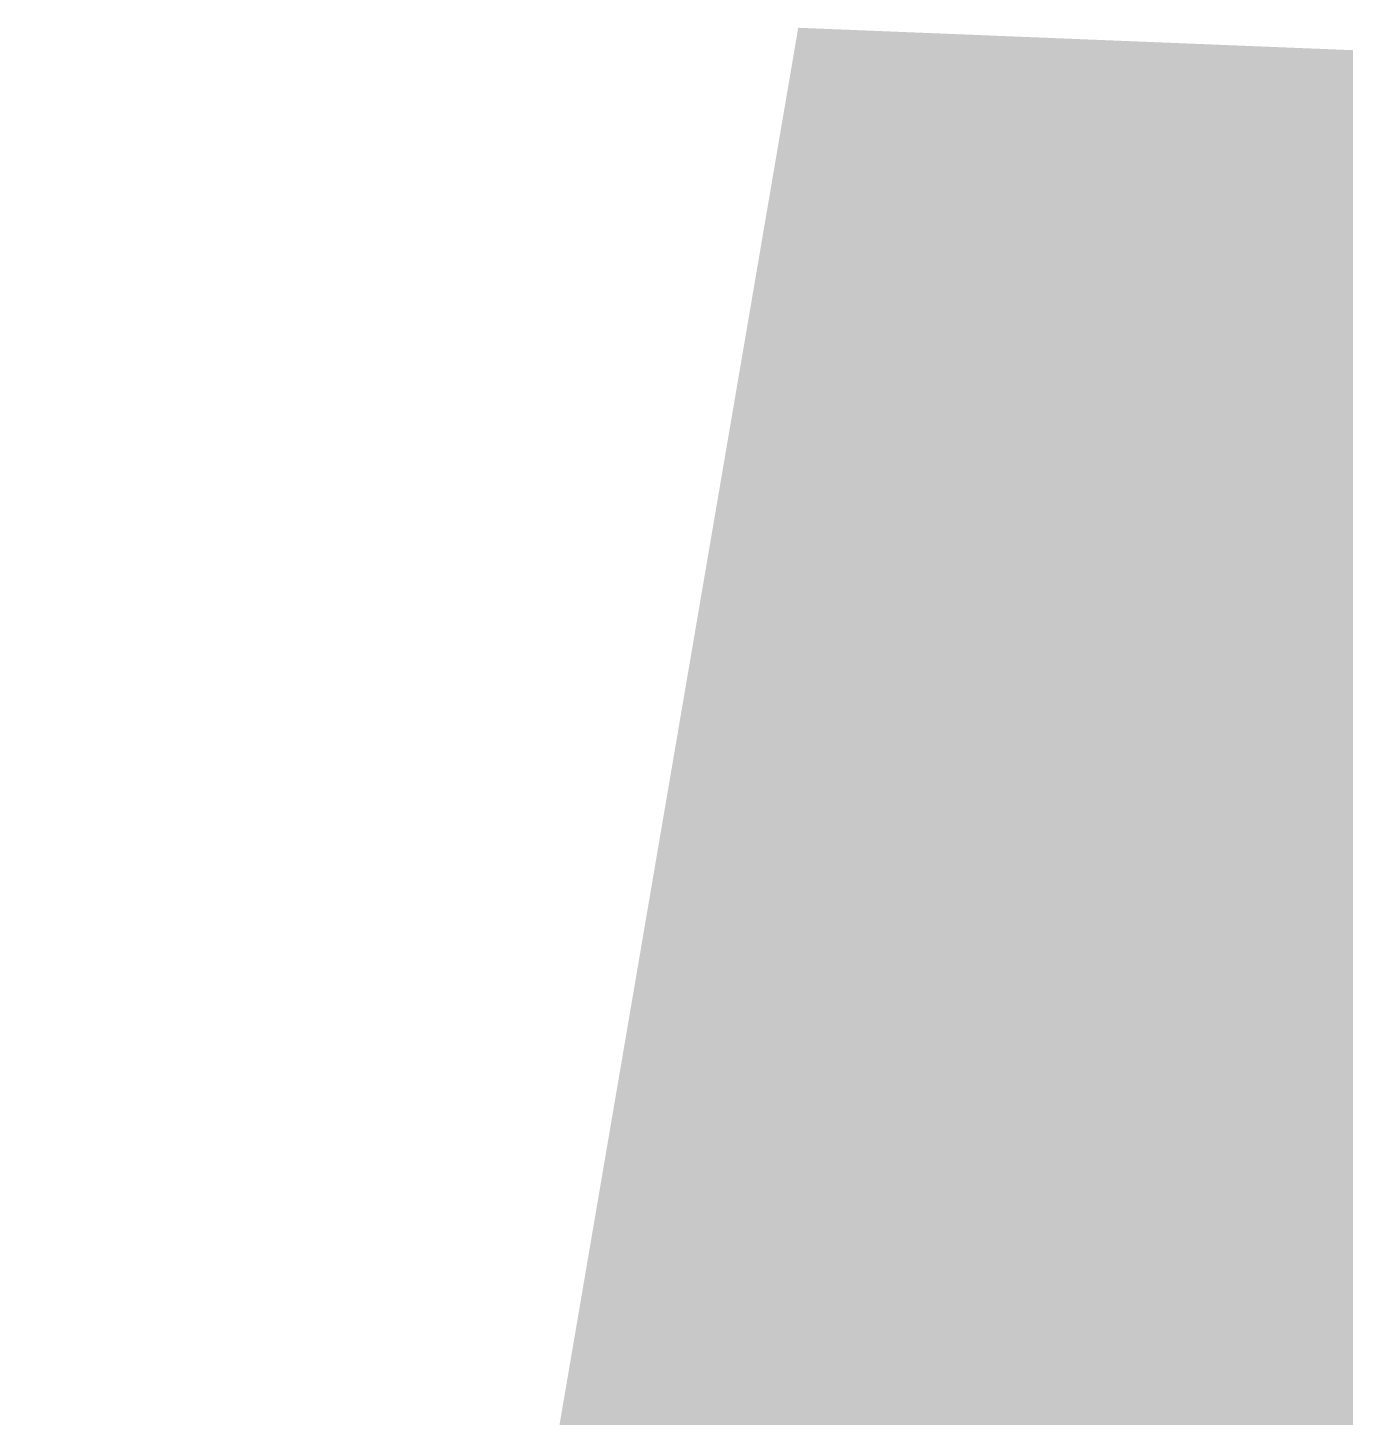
# Model space of a CAD drawing. Extents: x -0.07 to 1.13, y 0 to 1.85.
# Drawn here: x 0.0086 to 0.2752, y 1.2869 to 1.5682 of the extents above; entities that cross this region are included whole.
import ezdxf

# ---------------------------------------------------------------- set-up
doc = ezdxf.new("R2010")
doc.units = 0
for name, color, linetype in [('ARQ-HUM-252', 252, 'CONTINUOUS'), ('ARQ-HUM-254', 254, 'CONTINUOUS'), ('ARQ-HUM-255', 255, 'CONTINUOUS')]:
    doc.layers.add(name, color=color, linetype=linetype)

# ---------------------------------------------------------------- blocks, each defined once
blk = doc.blocks.new('*U1')
at = {"layer": 'ARQ-HUM-254'}
for points in [[(0.16454, 1.12636), (0.0086, 0.65549), (0.16454, 1.56819)], [(0.16454, 1.12636), (0.16454, 1.56819), (0.21355, 1.27434)], [(0.21355, 1.27434), (0.16454, 1.56819), (0.21355, 1.43493)], [(0.21355, 1.27434), (0.21355, 1.43493), (0.26997, 1.28152)]]:
    blk.add_solid(points, dxfattribs=at)
blk = doc.blocks.new('*U2')
at = {"layer": 'ARQ-HUM-255'}
blk.add_solid([(0.32939, 1.29215), (0.16454, 1.56819), (0.32939, 1.56153)], dxfattribs=at)

msp = doc.modelspace()

# ---------------------------------------------------------------- linework, layer by layer
at = {"layer": 'ARQ-HUM-252'}
msp.add_solid([(0.16454, 1.56819), (0.35612, 1.04728), (0.32939, 1.29215)], dxfattribs=at)

# ---------------------------------------------------------------- block references
at = {"layer": 'ARQ-HUM-254'}
msp.add_blockref('*U1', (0, 0), dxfattribs=at)
at = {"layer": 'ARQ-HUM-255'}
msp.add_blockref('*U2', (0, 0), dxfattribs=at)

doc.saveas('drawing.dxf')
